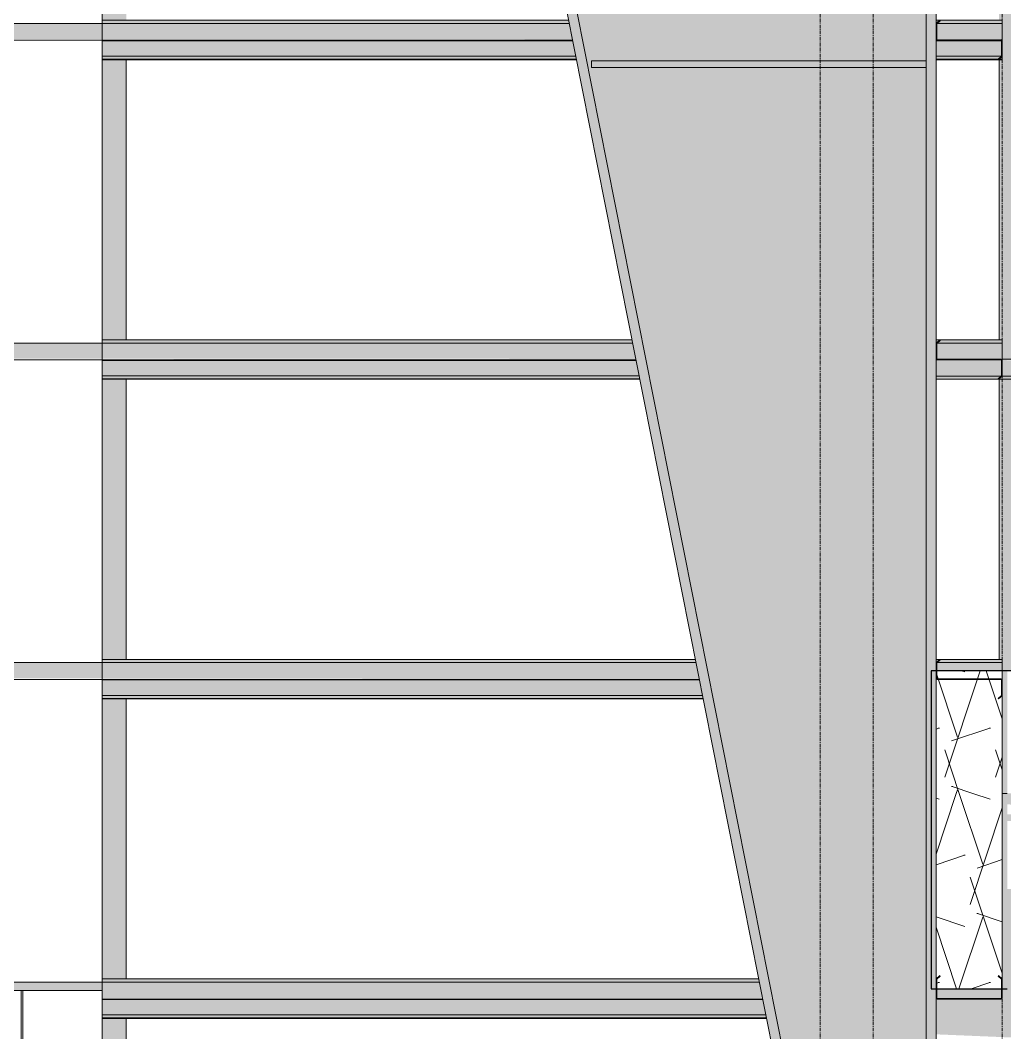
# Model space of a CAD drawing. Header units: inches. Extents: x -23034 to -8448, y -290 to 853.
# Drawn here: x -12583.1 to -12434.4, y 139.9 to 292.7 of the extents above; entities that cross this region are included whole.
import ezdxf

# ---------------------------------------------------------------- set-up
doc = ezdxf.new("R2010")
doc.units = ezdxf.units.IN
doc.header["$MEASUREMENT"] = 0
doc.linetypes.add('Grid Line 1_2_', pattern=[0.875, 0.5, -0.125, 0.125, -0.125])
for name, color, linetype, lineweight in [('A-GLAZ-CWMG', 51, 'Continuous', 9), ('A-WALL', 113, 'Continuous', 9), ('A-WALL-PATT', 111, 'Continuous', 25), ('L-SITE-WALL', 31, 'Continuous', 9), ('S-BEAM', 12, 'Continuous', 9), ('S-GRID', 1, 'Continuous', 9)]:
    doc.layers.add(name, color=color, linetype=linetype, lineweight=lineweight)
pattern_1 = [(161.57, (22064.818, 66.235), (-7.6802237, -0.0009796), [0, -54.643, 6.067, 0]), (18.43, (22062.898, 66.235), (-7.6802237, 0.0009796), [0, -54.643, 6.067, 0]), (108.43, (22064.818, 66.235), (3.8382953, -19.20136532), [18.211, -42.499]), (71.57, (22062.898, 66.235), (3.8382953, 19.20136532), [18.211, -42.499])]
pattern_2 = [(45, (22063.858, 65.275), (-19.007, 19.007), []), (45, (22063.858, 94.075), (-19.007, 19.007), [])]

# ---------------------------------------------------------------- blocks, each defined once
blk = doc.blocks.new('W-Wide Flange - 8_ WIDE-1169490-Section 5')
at = {"layer": 'S-BEAM'}
h = blk.add_hatch(color=256, dxfattribs=at)
h.paths.add_polyline_path([(22687.93, 126.83), (22687.93, 148.35), (22687.8, 148.35), (22687.8, 126.83)], flags=0)
h.paths.add_polyline_path([(22683.05, 127.03), (22683.05, 148.55), (22370.3, 161.58), (22370.3, 146.5), (22369.55, 146.5), (22369.55, 145.13), (22369.44, 145.13), (22369.37, 146.5), (22359.66, 146.5), (22359.58, 145.13), (22359.55, 144.57), (22359.55, 140.51), (22646.56, 128.55)], flags=0)
h.paths.add_polyline_path([(22359.74, 144.95), (22359.74, 145.05), (22369.37, 145.05), (22369.37, 144.95)], flags=0)
h = blk.add_hatch(color=256, dxfattribs=at)
h.paths.add_polyline_path([(22687.93, 125.94), (22687.93, 126.83), (22687.8, 126.83), (22687.8, 125.94)], flags=0)
h.paths.add_polyline_path([(22683.05, 126.14), (22683.05, 127.03), (22359.55, 140.51), (22359.55, 139.62), (22646.56, 127.66)], flags=0)
blk.add_line((22359.55, 144.57), (22359.58, 145.13), dxfattribs=at)
blk = doc.blocks.new('Rectangular Mullion - Profile_Polycarbonate_Upper and left-1166474-Section 5')
at = {"layer": 'A-GLAZ-CWMG'}
h = blk.add_hatch(color=256, dxfattribs=at)
h.paths.add_polyline_path([(22369.06, 0), (22372.68, 0), (22372.68, 137.71), (22369.06, 137.86), (22369.06, 99.73), (22369.55, 99.73), (22369.55, 93.77), (22369.06, 93.77), (22369.06, 51.48), (22369.55, 51.48), (22369.55, 45.52), (22369.06, 45.52), (22369.06, 37.42)], flags=0)
h.paths.add_polyline_path([(22372.68, 171.74), (22372.68, 172.74), (22370.3, 172.84), (22370.3, 171.84)], flags=0)
h.paths.add_polyline_path([(22372.68, 174.24), (22372.61, 176), (22370.3, 176), (22370.3, 174.34)], flags=0)
h.paths.add_polyline_path([(22370.3, 194.5), (22371.03, 194.5), (22371.03, 238.52), (22369.06, 238.52), (22369.06, 196.23), (22369.55, 196.23), (22369.55, 194.5)], flags=0)
h.paths.add_polyline_path([(22372.61, 241.55), (22372.68, 241.55), (22372.61, 242.49)], flags=0)
h.paths.add_polyline_path([(22371.03, 241.55), (22371.03, 336.44), (22370.74, 336.44), (22370.74, 336.5), (22372.68, 336.5), (22372.61, 337.09), (22372.56, 337.09), (22372.56, 336.59), (22369.06, 336.74), (22369.06, 292.73), (22369.55, 292.73), (22369.55, 286.77), (22369.06, 286.77), (22369.06, 244.48), (22369.55, 244.48), (22369.55, 241.55)], flags=0)
h.paths.add_polyline_path([(22372.68, 344.6), (22372.68, 346.05), (22371.72, 345.14), (22372.56, 345.1), (22372.56, 344.6)], flags=0)
for p, q in [((22369.06, 286.77), (22369.06, 244.48)), ((22369.06, 238.52), (22369.06, 196.23))]:
    blk.add_line(p, q, dxfattribs=at)
blk = doc.blocks.new('Rectangular Mullion - Profile_Polycarbonate_right-1166475-Section 5')
at = {"layer": 'A-GLAZ-CWMG'}
h = blk.add_hatch(color=256, dxfattribs=at)
h.paths.add_polyline_path([(22233.68, 0), (22237.3, 0), (22237.3, 45.52), (22233.68, 45.52)], flags=0)
h.paths.add_polyline_path([(22237.3, 51.48), (22237.3, 93.77), (22233.68, 93.77), (22233.68, 51.48)], flags=0)
h.paths.add_polyline_path([(22233.68, 99.73), (22237.3, 99.73), (22237.3, 142.02), (22233.68, 142.02)], flags=0)
h.paths.add_polyline_path([(22233.68, 147.98), (22237.3, 147.98), (22237.3, 190.27), (22233.68, 190.27), (22233.68, 154.61)], flags=0)
h.paths.add_polyline_path([(22237.3, 196.23), (22237.3, 238.52), (22233.68, 238.52), (22233.68, 196.23)], flags=0)
h.paths.add_polyline_path([(22233.68, 244.48), (22237.3, 244.48), (22237.3, 286.77), (22233.68, 286.77)], flags=0)
h.paths.add_polyline_path([(22233.68, 292.73), (22237.3, 292.73), (22237.3, 308.13), (22233.68, 308.77), (22233.68, 296.14)], flags=0)
h.paths.add_polyline_path([(22234.63, 350.85), (22233.68, 351.84), (22233.68, 350.89)], flags=0)
for p, q in [((22237.3, 244.48), (22237.3, 286.77)), ((22237.3, 196.23), (22237.3, 238.52)), ((22237.3, 147.98), (22237.3, 190.27)), ((22237.3, 99.73), (22237.3, 142.02))]:
    blk.add_line(p, q, dxfattribs=at)
blk = doc.blocks.new('columns and girder2 - one-1108489-Section 5')
at = {"layer": 'S-BEAM'}
h = blk.add_hatch(color=256, dxfattribs=at)
h.paths.add_polyline_path([(21155.3, -6), (21155.3, -6), (21153.8, -6)], flags=0)
h.paths.add_polyline_path([(21135.8, -6), (21135.8, -6), (21134.3, -6)], flags=0)
h.paths.add_polyline_path([(21153.8, 0), (21155.3, 0), (21155.3, 118.86), (21177.75, 240), (21176.23, 240), (21153.8, 119), (21153.8, 76.49)], flags=0)
h.paths.add_polyline_path([(21135.8, 0), (21135.8, 240), (21134.3, 240), (21134.3, 146.25), (21135.05, 146.25), (21135.05, 0)], flags=0)
h.paths.add_polyline_path([(22358.05, 0), (22359.55, 0), (22359.55, 146.5), (22358.8, 146.5), (22358.8, 194.5), (22359.55, 194.5), (22359.55, 336.13), (22358.44, 336.15), (22358.44, 335.8), (22358.05, 335.8), (22358.05, 324.3), (22358.44, 324.3), (22358.44, 323.95), (22358.05, 323.95), (22358.05, 37.42)], flags=0)
h.paths.add_polyline_path([(22340.05, 0), (22340.05, 119), (22305.31, 294.08), (22303.8, 294.08), (22338.55, 118.85), (22338.55, 0), (22339.98, 0)], flags=0)
h.paths.add_polyline_path([(21134.3, 252), (21135.8, 252), (21135.8, 387.12), (21134.3, 387.19), (21134.3, 271.79)], flags=0)
h.paths.add_polyline_path([(21179.98, 252), (21193.29, 323.84), (21191.77, 323.84), (21178.45, 252), (21179.01, 252)], flags=0)
h = blk.add_hatch(color=256, dxfattribs=at)
h.paths.add_polyline_path([(21153.8, -6), (21153.8, -6), (21135.8, -6)], flags=0)
h.paths.add_polyline_path([(21135.8, 0), (21153.8, 0), (21153.8, 119), (21173.96, 227.78), (21143.8, 227.78), (21143.8, 228.45), (21174.09, 228.45), (21176.1, 239.34), (21143.8, 239.42), (21143.8, 240), (21135.8, 240), (21135.8, 76.49)], flags=0)
h.paths.add_polyline_path([(22340.05, 0), (22358.05, 0), (22358.05, 285.6), (22307.55, 285.6), (22307.55, 286.6), (22358.05, 286.6), (22358.05, 323.95), (22354.43, 323.95), (22354.43, 324.3), (22355.79, 324.3), (22356.19, 324.53), (22356.32, 324.83), (22356.24, 335.46), (22356.16, 335.65), (22355.79, 335.8), (22354.43, 335.8), (22354.43, 336.15), (22358.05, 336.2), (22305.33, 338.39), (22305.33, 294.08), (22340.05, 118.85), (22340.05, 37.42)], flags=0)
h.paths.add_polyline_path([(21135.8, 252), (21178.45, 252), (21191.77, 323.84), (21191.62, 323.84), (21191.62, 384.8), (21135.8, 387.12), (21135.8, 325.09), (21188.62, 325.09), (21188.62, 324.09), (21135.8, 324.09), (21135.8, 271.79)], flags=0)
h.paths.add_polyline_path([(22302.33, 298.06), (22302.33, 338.52), (22010.5, 350.68), (22009.3, 321.88), (22123.34, 329.96), (22259.22, 305.74)], flags=0)
h.paths.add_polyline_path([(22006.29, 321.79), (22007.5, 350.8), (21645.58, 365.88), (21643.96, 326.96), (22006.07, 321.79)], flags=0)
h.paths.add_polyline_path([(22358.05, 324.3), (22358.02, 335.8), (22357.08, 335.8), (22356.71, 335.65), (22356.55, 335.12), (22356.63, 324.65), (22356.71, 324.46), (22357.08, 324.3)], flags=0)
h.paths.add_polyline_path([(21640.96, 327.17), (21642.58, 366.01), (21386.55, 376.68), (21386.55, 356.6), (21403.33, 358.96), (21640.73, 327.2)], flags=0)
h.paths.add_polyline_path([(21194.62, 329.63), (21381.8, 355.93), (21381.8, 376.87), (21194.62, 384.59), (21194.62, 336.13)], flags=0)
h = blk.add_hatch(color=256, dxfattribs=at)
h.paths.add_polyline_path([(22358.05, 285.6), (22358.05, 286.6), (22307.55, 286.6), (22307.55, 285.6), (22336.69, 285.6)], flags=0)
h.paths.add_polyline_path([(21135.8, 324.09), (21188.62, 324.09), (21188.62, 325.09), (21135.8, 325.09)], flags=0)
for p, q in [((22359.55, 292.25), (22359.55, 336.13)), ((22358.05, 323.95), (22358.05, 0)), ((22303.8, 294.08), (22338.55, 118.85)), ((22340.05, 119), (22305.33, 294.08)), ((22359.55, 244), (22359.55, 289.88)), ((22358.05, 286.6), (22307.55, 286.6)), ((22307.55, 286.6), (22307.55, 285.6)), ((22307.55, 285.6), (22358.05, 285.6)), ((22359.55, 195.75), (22359.55, 241.63)), ((22359.55, 0), (22359.55, 145.13))]:
    blk.add_line(p, q, dxfattribs=at)
blk = doc.blocks.new('Girt_C - 8_D-1125799-Section 5')
at = {"layer": 'S-BEAM'}
h = blk.add_hatch(color=256, dxfattribs=at)
h.paths.add_polyline_path([(22372.61, 241.37), (22372.93, 241.37), (22372.93, 241.55), (22372.61, 241.49)], flags=0)
h.paths.add_polyline_path([(22369.37, 241.37), (22371.03, 241.45), (22371.03, 241.55), (22369.55, 241.47), (22369.55, 241.45), (22365.74, 241.37)], flags=0)
for points in [[(22372.61, 241.37), (22372.61, 241.55), (22371.03, 241.49), (22371.03, 241.37)], [(22372.61, 239), (22372.61, 241.37), (22371.03, 241.37), (22371.03, 239)], [(22372.61, 238.52), (22372.61, 239), (22371.03, 239), (22371.03, 238.52)]]:
    blk.add_hatch(color=256, dxfattribs=at).paths.add_polyline_path(points, flags=0)
h = blk.add_hatch(color=256, dxfattribs=at)
h.paths.add_polyline_path([(22359.55, 239), (22369.44, 239.05), (22369.44, 241.37), (22359.55, 241.37)], flags=0)
h.paths.add_polyline_path([(22369.55, 239), (22371.03, 239.05), (22371.03, 241.37), (22369.55, 241.37), (22369.55, 239.05)], flags=0)
h.paths.add_polyline_path([(22372.61, 239), (22372.93, 239), (22372.93, 241.37), (22372.61, 241.37), (22372.61, 239.46)], flags=0)
h = blk.add_hatch(color=256, dxfattribs=at)
h.paths.add_polyline_path([(22368.98, 238.52), (22371.03, 238.52), (22371.03, 239), (22369.55, 239), (22369.44, 238.91)], flags=0)
h.paths.add_polyline_path([(22359.55, 238.52), (22368.91, 238.6), (22369.38, 239), (22359.55, 239)], flags=0)
h.paths.add_polyline_path([(22372.93, 238.52), (22372.93, 239), (22372.61, 239), (22372.61, 238.52)], flags=0)
for p, q in [((22371.03, 241.55), (22369.55, 241.55)), ((22372.61, 241.55), (22371.03, 241.55)), ((22372.93, 241.55), (22372.61, 241.55)), ((22359.55, 239), (22369.4, 239)), ((22359.55, 238.52), (22371.03, 238.52)), ((22369.55, 239), (22371.03, 239)), ((22371.03, 239), (22372.61, 239)), ((22371.03, 238.52), (22372.61, 238.52)), ((22372.61, 239), (22372.93, 239)), ((22372.61, 238.52), (22372.93, 238.52))]:
    blk.add_line(p, q, dxfattribs=at)
blk = doc.blocks.new('Girt_Z - 10_D-1179800-Section 5')
at = {"layer": 'S-BEAM', "lineweight": 15}
for p, q in [((22360.13, 196.23), (22359.55, 195.75)), ((22359.55, 195.75), (22359.55, 193.38)), ((22359.66, 195.7), (22360.2, 196.15)), ((22359.66, 193.38), (22359.66, 195.7)), ((22360.2, 196.15), (22360.13, 196.23)), ((22369.37, 193.3), (22359.74, 193.3)), ((22359.74, 193.2), (22369.37, 193.2)), ((22369.44, 193.12), (22369.44, 190.8)), ((22369.55, 190.75), (22369.55, 193.12)), ((22369.44, 190.8), (22368.91, 190.35)), ((22368.91, 190.35), (22368.98, 190.27)), ((22368.98, 190.27), (22369.55, 190.75))]:
    blk.add_line(p, q, dxfattribs=at)
for centre, radius, start, end in [((22359.74, 193.38), 0.188, 180, 270), ((22359.74, 193.38), 0.0782, 183.0424, 270), ((22369.37, 193.12), 0.187, 360, 90), ((22369.37, 193.12), 0.0782, 2.1227, 90)]:
    blk.add_arc(centre, radius, start, end, dxfattribs=at)
blk = doc.blocks.new('Girt_Z - 10_D-V97-Section 5')
at = {"layer": 'S-BEAM'}
h = blk.add_hatch(dxfattribs=at)
h.set_pattern_fill('FP_24', color=256, style=0, pattern_type=2)
h.set_pattern_definition(pattern_2)
h.paths.add_polyline_path([(22368.98, 238.52), (22369.55, 239), (22369.55, 241.37), (22369.44, 241.37), (22369.44, 239.05), (22368.91, 238.6)], flags=0)
h.paths.add_polyline_path([(22359.74, 241.45), (22369.37, 241.45), (22369.37, 241.55), (22359.74, 241.55)], flags=0)
h.paths.add_polyline_path([(22359.66, 241.63), (22359.66, 243.95), (22360.2, 244.4), (22360.13, 244.48), (22359.55, 244), (22359.55, 241.63)], flags=0)
at = {"layer": 'S-BEAM', "lineweight": 15}
for p, q in [((22360.13, 244.48), (22359.55, 244)), ((22359.55, 244), (22359.55, 241.63)), ((22359.66, 243.95), (22360.2, 244.4)), ((22359.66, 241.63), (22359.66, 243.95)), ((22360.2, 244.4), (22360.13, 244.48)), ((22369.37, 241.55), (22359.74, 241.55)), ((22359.74, 241.45), (22369.37, 241.45)), ((22369.44, 241.37), (22369.44, 239.05)), ((22369.55, 239), (22369.55, 241.37)), ((22369.44, 239.05), (22368.91, 238.6)), ((22368.91, 238.6), (22368.98, 238.52)), ((22368.98, 238.52), (22369.55, 239))]:
    blk.add_line(p, q, dxfattribs=at)
for centre, radius, start, end in [((22359.74, 241.63), 0.188, 180, 270), ((22359.74, 241.63), 0.0782, 183.0424, 270), ((22369.37, 241.37), 0.187, 360, 90), ((22369.37, 241.37), 0.0782, 2.1227, 90)]:
    blk.add_arc(centre, radius, start, end, dxfattribs=at)
blk = doc.blocks.new('Girt_Z - 10_D-1179799-Section 5')
at = {"layer": 'S-BEAM'}
h = blk.add_hatch(dxfattribs=at)
h.set_pattern_fill('FP_24', color=256, style=0, pattern_type=2)
h.set_pattern_definition(pattern_2)
h.paths.add_polyline_path([(22368.98, 286.77), (22369.55, 287.25), (22369.55, 289.62), (22369.44, 289.62), (22369.44, 287.3), (22368.91, 286.85)], flags=0)
h.paths.add_polyline_path([(22359.74, 289.7), (22369.37, 289.7), (22369.37, 289.8), (22359.74, 289.8)], flags=0)
h.paths.add_polyline_path([(22359.66, 289.88), (22359.66, 292.2), (22360.2, 292.65), (22360.13, 292.73), (22359.55, 292.25), (22359.55, 289.88)], flags=0)
at = {"layer": 'S-BEAM', "lineweight": 15}
for p, q in [((22360.13, 292.73), (22359.55, 292.25)), ((22359.55, 292.25), (22359.55, 289.88)), ((22359.66, 292.2), (22360.2, 292.65)), ((22359.66, 289.88), (22359.66, 292.2)), ((22360.2, 292.65), (22360.13, 292.73)), ((22369.37, 289.8), (22359.74, 289.8)), ((22359.74, 289.7), (22369.37, 289.7)), ((22369.44, 289.62), (22369.44, 287.3)), ((22369.55, 287.25), (22369.55, 289.62)), ((22369.44, 287.3), (22368.91, 286.85)), ((22368.91, 286.85), (22368.98, 286.77)), ((22368.98, 286.77), (22369.55, 287.25))]:
    blk.add_line(p, q, dxfattribs=at)
for centre, radius, start, end in [((22359.74, 289.88), 0.188, 180, 270), ((22359.74, 289.88), 0.0782, 183.0424, 270), ((22369.37, 289.62), 0.188, 0, 90), ((22369.37, 289.62), 0.0782, 2.1227, 90)]:
    blk.add_arc(centre, radius, start, end, dxfattribs=at)
blk = doc.blocks.new('Girt_Z - 10_D-1118249-Section 5')
at = {"layer": 'S-BEAM'}
h = blk.add_hatch(color=256, dxfattribs=at)
h.paths.add_polyline_path([(22304.91, 145.13), (22333.34, 145.13), (22332.87, 147.5), (22112.8, 147.5), (22112.8, 146.25), (22233.68, 146.25), (22233.68, 145.13), (22304.62, 145.13)], flags=0)
h.paths.add_polyline_path([(21174.67, 146.25), (21381.05, 146.25), (21381.05, 147.5), (21160.61, 147.5), (21160.38, 146.25)], flags=0)
h.paths.add_polyline_path([(21389.05, 146.25), (21622.3, 146.25), (21622.3, 147.5), (21389.05, 147.5)], flags=0)
h.paths.add_polyline_path([(22104.8, 146.25), (22104.8, 147.5), (21871.55, 147.5), (21871.55, 146.25), (22104.28, 146.25)], flags=0)
h.paths.add_polyline_path([(21630.3, 146.25), (21863.55, 146.25), (21863.55, 147.5), (21630.3, 147.5)], flags=0)
for points in [[(22304.91, 147.5), (22332.87, 147.5), (22332.77, 147.98), (22233.68, 147.98), (22233.68, 147.5), (22304.62, 147.5)], [(22304.62, 142.55), (22333.85, 142.55), (22333.39, 144.87), (22233.68, 144.87), (22233.68, 142.55), (22303.38, 142.55)], [(22304.91, 142.1), (22333.94, 142.1), (22333.85, 142.55), (22233.68, 142.55), (22233.68, 142.1), (22304.62, 142.1)]]:
    blk.add_hatch(color=256, dxfattribs=at).paths.add_polyline_path(points, flags=0)
h = blk.add_hatch(color=256, dxfattribs=at)
h.paths.add_polyline_path([(22333.38, 144.95), (22333.34, 145.13), (22233.68, 145.12), (22233.68, 144.95), (22304.91, 144.95)], flags=0)
h.paths.add_polyline_path([(22359.55, 144.95), (22359.57, 145), (22359.55, 145)], flags=0)
for p, q in [((22112.8, 147.5), (22332.87, 147.5)), ((22233.68, 147.98), (22332.77, 147.98)), ((22233.68, 144.95), (22333.38, 144.95)), ((22233.68, 144.87), (22333.39, 144.87)), ((22233.68, 142.55), (22333.85, 142.55)), ((22233.68, 142.1), (22333.94, 142.1)), ((22233.68, 142.02), (22333.96, 142.02))]:
    blk.add_line(p, q, dxfattribs=at)
blk = doc.blocks.new('Girt_Z - 10_D-1118713-Section 5')
at = {"layer": 'S-BEAM'}
h = blk.add_hatch(color=256, dxfattribs=at)
h.paths.add_polyline_path([(21389.05, 241.63), (21622.3, 241.63), (21622.3, 244), (21389.05, 244)], flags=0)
h.paths.add_polyline_path([(22104.8, 241.63), (22104.8, 244), (21871.55, 244), (21871.55, 241.63), (22104.28, 241.63)], flags=0)
h.paths.add_polyline_path([(21630.3, 241.63), (21863.55, 241.63), (21863.55, 244), (21630.3, 244)], flags=0)
h.paths.add_polyline_path([(22365.74, 241.63), (22369.55, 241.63), (22369.55, 244), (22359.66, 243.95), (22359.66, 241.63)], flags=0)
h.paths.add_polyline_path([(22314.2, 241.63), (22313.73, 244), (22112.8, 244), (22112.8, 241.63), (22304.91, 241.63)], flags=0)
h = blk.add_hatch(color=256, dxfattribs=at)
h.paths.add_polyline_path([(22360.13, 244.48), (22359.55, 244.48), (22359.55, 244), (22359.66, 244.09)], flags=0)
h.paths.add_polyline_path([(22369.55, 244), (22369.55, 244.48), (22360.2, 244.4), (22359.72, 244), (22360.2, 244)], flags=0)
h.paths.add_polyline_path([(22259.22, 244), (22313.73, 244), (22313.63, 244.48), (22233.68, 244.48), (22233.68, 244)], flags=0)
h = blk.add_hatch(color=256, dxfattribs=at)
h.paths.add_polyline_path([(22233.68, 241.45), (22314.23, 241.47), (22314.2, 241.63), (22233.68, 241.55), (22233.68, 241.45)], flags=0)
h.paths.add_polyline_path([(22359.74, 241.55), (22369.37, 241.47), (22369.37, 241.45), (22369.55, 241.47), (22369.55, 241.63), (22359.74, 241.63)], flags=0)
h.paths.add_polyline_path([(22359.55, 241.45), (22359.74, 241.47), (22359.66, 241.63), (22359.55, 241.55), (22359.55, 241.45)], flags=0)
for points in [[(22233.68, 239.05), (22314.71, 239.05), (22314.25, 241.37), (22233.68, 241.37)], [(22233.68, 238.6), (22314.8, 238.6), (22314.71, 239.05), (22233.68, 239.05)]]:
    blk.add_hatch(color=256, dxfattribs=at).paths.add_polyline_path(points, flags=0)
for p, q in [((22112.8, 244), (22313.73, 244)), ((22233.68, 244.48), (22313.63, 244.48)), ((22359.55, 244.48), (22369.55, 244.48)), ((22359.71, 244), (22369.55, 244)), ((22369.55, 244.48), (22369.55, 244)), ((22369.55, 244), (22369.55, 241.63)), ((22369.55, 241.63), (22369.55, 241.45)), ((22112.8, 241.45), (22314.24, 241.45)), ((22233.68, 241.37), (22314.25, 241.37)), ((22359.55, 241.45), (22359.74, 241.45)), ((22369.37, 241.45), (22369.55, 241.45)), ((22233.68, 239.05), (22314.71, 239.05)), ((22233.68, 238.6), (22314.8, 238.6)), ((22233.68, 238.52), (22314.82, 238.52))]:
    blk.add_line(p, q, dxfattribs=at)
blk = doc.blocks.new('Girt_C - 10_D-1179802-Section 5')
at = {"layer": 'S-BEAM', "lineweight": 15}
for p, q in [((22360.13, 148.48), (22359.55, 148)), ((22359.66, 147.95), (22360.2, 148.4)), ((22360.2, 148.4), (22360.13, 148.48)), ((22368.98, 148.48), (22368.91, 148.4)), ((22368.91, 148.4), (22369.44, 147.95)), ((22369.55, 148), (22368.98, 148.48)), ((22359.55, 148), (22359.55, 145.13)), ((22359.66, 145.13), (22359.66, 147.95)), ((22369.44, 147.95), (22369.44, 145.13)), ((22369.55, 145.13), (22369.55, 148)), ((22369.37, 145.05), (22359.74, 145.05)), ((22359.74, 144.95), (22369.37, 144.95))]:
    blk.add_line(p, q, dxfattribs=at)
for centre, radius, start, end in [((22359.74, 145.13), 0.188, 180, 270), ((22359.74, 145.13), 0.0782, 182.1227, 270), ((22369.37, 145.13), 0.187, 270, 0), ((22369.37, 145.13), 0.0782, 270, 356.9576)]:
    blk.add_arc(centre, radius, start, end, dxfattribs=at)
blk = doc.blocks.new('Girt_Z - 10_D-1118338-Section 5')
at = {"layer": 'S-BEAM'}
h = blk.add_hatch(color=256, dxfattribs=at)
h.paths.add_polyline_path([(22112.8, 193.38), (22323.77, 193.38), (22323.3, 195.75), (22112.8, 195.75)], flags=0)
h.paths.add_polyline_path([(22360.13, 194.5), (22369.55, 194.5), (22369.55, 195.75), (22359.66, 195.7), (22359.66, 194.5)], flags=0)
h = blk.add_hatch(color=256, dxfattribs=at)
h.paths.add_polyline_path([(22360.13, 196.23), (22359.55, 196.23), (22359.55, 195.75), (22359.66, 195.84)], flags=0)
h.paths.add_polyline_path([(22369.55, 195.75), (22369.55, 196.23), (22360.2, 196.15), (22359.72, 195.75), (22360.2, 195.75)], flags=0)
h.paths.add_polyline_path([(22304.91, 195.75), (22323.3, 195.75), (22323.2, 196.23), (22233.68, 196.23), (22233.68, 195.75), (22304.62, 195.75)], flags=0)
for points in [[(22304.91, 193.2), (22323.79, 193.27), (22323.77, 193.38), (22233.68, 193.32), (22233.68, 193.2), (22304.62, 193.2)], [(22304.91, 190.8), (22324.28, 190.8), (22323.82, 193.12), (22233.68, 193.12), (22233.68, 190.8), (22304.62, 190.8)], [(22323.82, 193.12), (22323.81, 193.2), (22304.91, 193.12)], [(22304.91, 190.35), (22324.37, 190.35), (22324.28, 190.8), (22233.68, 190.8), (22233.68, 190.35), (22304.62, 190.35)]]:
    blk.add_hatch(color=256, dxfattribs=at).paths.add_polyline_path(points, flags=0)
for p, q in [((22112.8, 195.75), (22323.3, 195.75)), ((22233.68, 196.23), (22323.2, 196.23)), ((22359.55, 196.23), (22369.55, 196.23)), ((22359.71, 195.75), (22369.55, 195.75)), ((22369.55, 196.23), (22369.55, 195.75)), ((22369.55, 195.75), (22369.55, 194.5)), ((22112.8, 193.2), (22323.81, 193.2)), ((22233.68, 193.12), (22323.82, 193.12)), ((22233.68, 190.8), (22324.28, 190.8)), ((22233.68, 190.35), (22324.37, 190.35)), ((22233.68, 190.27), (22324.39, 190.27))]:
    blk.add_line(p, q, dxfattribs=at)
blk = doc.blocks.new('Girt_Z - 10_D-1118378-Section 5')
at = {"layer": 'S-BEAM'}
h = blk.add_hatch(color=256, dxfattribs=at)
h.paths.add_polyline_path([(22304.63, 289.88), (22304.16, 292.25), (22112.8, 292.25), (22112.8, 289.88), (22304.62, 289.88)], flags=0)
h.paths.add_polyline_path([(22360.13, 289.88), (22369.55, 289.88), (22369.55, 292.25), (22359.66, 292.2), (22359.66, 289.88)], flags=0)
h = blk.add_hatch(color=256, dxfattribs=at)
h.paths.add_polyline_path([(22233.68, 292.25), (22304.16, 292.25), (22304.06, 292.73), (22233.68, 292.73)], flags=0)
h.paths.add_polyline_path([(22359.55, 292.25), (22360.13, 292.73), (22359.55, 292.73)], flags=0)
h.paths.add_polyline_path([(22369.55, 292.25), (22369.55, 292.73), (22360.2, 292.65), (22359.72, 292.25), (22360.2, 292.25)], flags=0)
h = blk.add_hatch(color=256, dxfattribs=at)
h.paths.add_polyline_path([(22259.22, 289.7), (22304.66, 289.74), (22304.62, 289.88), (22233.68, 289.84), (22233.68, 289.7)], flags=0)
h.paths.add_polyline_path([(22369.55, 289.7), (22369.55, 289.88), (22369.37, 289.8), (22369.37, 289.7)], flags=0)
h.paths.add_polyline_path([(22359.55, 289.7), (22359.74, 289.72), (22359.66, 289.88), (22359.55, 289.8), (22359.55, 289.7)], flags=0)
h = blk.add_hatch(color=256, dxfattribs=at)
h.paths.add_polyline_path([(22233.68, 287.3), (22305.14, 287.3), (22304.62, 289.62), (22233.68, 289.62)], flags=0)
h.paths.add_polyline_path([(22369.44, 287.3), (22369.44, 289.62), (22359.55, 289.62), (22359.55, 287.3), (22368.98, 287.3)], flags=0)
h.paths.add_polyline_path([(22369.55, 289.62), (22369.55, 289.62), (22369.44, 289.62)], flags=0)
h = blk.add_hatch(color=256, dxfattribs=at)
h.paths.add_polyline_path([(22369.44, 286.85), (22369.55, 286.85), (22369.55, 287.25), (22369.08, 286.85)], flags=0)
h.paths.add_polyline_path([(22259.22, 286.85), (22305.23, 286.85), (22305.14, 287.3), (22233.68, 287.3), (22233.68, 286.85)], flags=0)
h.paths.add_polyline_path([(22368.91, 286.85), (22369.44, 287.3), (22359.55, 287.3), (22359.55, 286.85)], flags=0)
blk.add_hatch(color=256, dxfattribs=at).paths.add_polyline_path([(22368.98, 286.77), (22368.91, 286.85), (22368.91, 286.77)], flags=0)
for p, q in [((22112.8, 292.25), (22304.16, 292.25)), ((22233.68, 292.73), (22304.06, 292.73)), ((22359.55, 292.73), (22369.55, 292.73)), ((22359.71, 292.25), (22369.55, 292.25)), ((22369.55, 292.73), (22369.55, 292.25)), ((22369.55, 292.25), (22369.55, 289.88)), ((22112.8, 289.7), (22304.67, 289.7)), ((22233.68, 289.62), (22304.68, 289.62)), ((22359.55, 289.7), (22359.74, 289.7)), ((22359.55, 289.62), (22369.55, 289.62)), ((22369.37, 289.7), (22369.55, 289.7)), ((22369.55, 289.88), (22369.55, 289.7)), ((22369.55, 289.7), (22369.55, 289.62)), ((22233.68, 287.3), (22305.14, 287.3)), ((22233.68, 286.85), (22305.23, 286.85)), ((22233.68, 286.77), (22305.25, 286.77)), ((22359.55, 287.3), (22369.44, 287.3)), ((22359.55, 286.85), (22368.91, 286.85)), ((22359.55, 286.77), (22369.55, 286.77)), ((22369.08, 286.85), (22369.55, 286.85)), ((22369.55, 287.25), (22369.55, 286.85)), ((22369.55, 286.85), (22369.55, 286.77))]:
    blk.add_line(p, q, dxfattribs=at)

msp = doc.modelspace()

# ---------------------------------------------------------------- hatches: boundary and pattern name
at = {"layer": 'A-WALL-PATT', "lineweight": 9}
h = msp.add_hatch(dxfattribs=at)
h.set_pattern_fill('FP_23', color=256, style=0, pattern_type=2)
h.set_pattern_definition(pattern_1)
h.paths.add_polyline_path([(-12444.80612, 176), (-12434.80612, 176), (-12434.80612, 194.5), (-12444.80612, 194.5), (-12444.80612, 193.66836)], flags=0)
h = msp.add_hatch(dxfattribs=at)
h.set_pattern_fill('FP_23', color=256, style=0, pattern_type=2)
h.set_pattern_definition(pattern_1)
h.paths.add_polyline_path([(-12434.80612, 146.5), (-12434.80612, 176), (-12444.80612, 176), (-12444.80612, 146.5)], flags=0)
h = msp.add_hatch(dxfattribs=at)
h.set_pattern_fill('FP_28', color=256, style=0, pattern_type=2)
h.set_pattern_definition([(90, (22012.18, -722), (-193, -193), [48, -145]), (180, (22012.18, -722), (-2e-14, -193), [96.25, -96.75]), (270, (21915.93, -674), (-193, -193), [48, -145]), (180, (22012.18, -674), (-2e-14, -193), [96.25, -96.75]), (270, (21915.68, -674), (-193, -193), [48, -145]), (180, (21915.68, -674), (-2e-14, -193), [96.25, -96.75]), (90, (21819.43, -722), (-193, -193), [48, -145]), (180, (21915.68, -722), (-2e-14, -193), [96.25, -96.75]), (90, (21964.18, -673.75), (-193, -193), [48, -145]), (180, (22012.43, -673.75), (-2e-14, -193), [48.25, -144.75]), (180, (22012.43, -625.75), (-2e-14, -193), [48.25, -144.75]), (90, (21867.68, -673.75), (-193, -193), [48, -145]), (180, (21963.93, -673.75), (-2e-14, -193), [96.25, -96.75]), (270, (21963.93, -625.75), (-193, -193), [48, -145]), (180, (21963.93, -625.75), (-2e-14, -193), [96.25, -96.75]), (180, (21867.43, -673.75), (-2e-14, -193), [48, -145]), (270, (21867.43, -625.75), (-193, -193), [48, -145]), (180, (21867.43, -625.75), (-2e-14, -193), [48, -145]), (90, (22012.18, -625.5), (-193, -193), [48, -145]), (180, (22012.18, -625.5), (-2e-14, -193), [96.25, -96.75]), (270, (21915.93, -577.5), (-193, -193), [48, -145]), (180, (22012.18, -577.5), (-2e-14, -193), [96.25, -96.75]), (270, (21915.68, -577.5), (-193, -193), [48, -145]), (180, (21915.68, -577.5), (-2e-14, -193), [96.25, -96.75]), (270, (21819.43, -577.5), (-193, -193), [48, -145]), (180, (21915.68, -625.5), (-2e-14, -193), [96.25, -96.75]), (90, (21964.18, -577.25), (-193, -193), [48, -145]), (180, (22012.43, -577.25), (-2e-14, -193), [48.25, -144.75]), (180, (22012.43, -529.25), (-2e-14, -193), [48.25, -144.75]), (90, (21867.68, -577.25), (-193, -193), [48, -145]), (180, (21963.93, -577.25), (-2e-14, -193), [96.25, -96.75]), (270, (21963.93, -529.25), (-193, -193), [48, -145]), (180, (21963.93, -529.25), (-2e-14, -193), [96.25, -96.75]), (180, (21867.43, -577.25), (-2e-14, -193), [48, -145]), (270, (21867.43, -529.25), (-193, -193), [48, -145]), (180, (21867.43, -529.25), (-2e-14, -193), [48, -145])])
h.paths.add_polyline_path([(-13649.05612, 0), (-13423.30612, 0), (-13423.30612, 146.25), (-13643.98016, 146.25), (-13649.05612, 118.86064), (-13649.05612, 76.48536)], flags=0)
h.paths.add_polyline_path([(-12940.80612, 0), (-12940.80612, 146.25), (-13174.05612, 146.25), (-13174.05612, 0), (-13009.94475, 0)], flags=0)
h.paths.add_polyline_path([(-13319.81475, 0), (-13182.05612, 0), (-13182.05612, 146.25), (-13415.30612, 146.25), (-13415.30612, 0)], flags=0)
h.paths.add_polyline_path([(-12700.07475, 0), (-12699.55612, 0), (-12699.55612, 146.25), (-12932.80612, 146.25), (-12932.80612, 0)], flags=0)
h.paths.add_polyline_path([(-12570.68112, 0), (-12570.68112, 146.25), (-12691.55612, 146.25), (-12691.55612, 0), (-12622.60725, 0)], flags=0)
at = {"layer": 'L-SITE-WALL', "lineweight": 5}
for points in [[(-12445.55612, 176), (-12444.80612, 176), (-12444.80612, 194.5), (-12445.55612, 194.5), (-12445.55612, 193.66836)], [(-12434.80612, 176), (-12434.05612, 176), (-12434.05612, 194.5), (-12434.80612, 194.5), (-12434.80612, 193.66836)], [(-12445.55612, 146.5), (-12444.80612, 146.5), (-12444.80612, 176), (-12445.55612, 176), (-12445.55612, 154.60736)]]:
    msp.add_hatch(color=256, dxfattribs=at).paths.add_polyline_path(points, flags=0)
at = {"layer": 'L-SITE-WALL'}
msp.add_hatch(color=256, dxfattribs=at).paths.add_polyline_path([(-12434.80612, 146.5), (-12434.05612, 146.5), (-12434.05612, 176), (-12434.80612, 176), (-12434.80612, 154.60736)], flags=0)

# ---------------------------------------------------------------- linework, layer by layer
at = {"layer": 'A-WALL'}
for p, q in [((-12444.80612, 146.5), (-12444.80612, 194.5)), ((-12434.80612, 146.5), (-12434.80612, 194.5)), ((-12434.05612, 176), (-12434.80612, 176))]:
    msp.add_line(p, q, dxfattribs=at)
at = {"layer": 'L-SITE-WALL'}
for p, q in [((-12570.68112, 195.75002), (-12570.68112, 308.77291)), ((-12570.68112, 193.38281), (-12570.68112, 195.75)), ((-12570.68112, 0), (-12570.68112, 193.38275)), ((-12570.68112, 146.25), (-12691.55612, 146.25))]:
    msp.add_line(p, q, dxfattribs=at)
at = {"layer": 'L-SITE-WALL', "lineweight": 25}
for p, q in [((-12445.55612, 194.5), (-12445.55612, 146.5)), ((-12431.55612, 194.5), (-12445.55612, 194.5)), ((-12445.55612, 146.5), (-12434.05612, 146.5))]:
    msp.add_line(p, q, dxfattribs=at)
at = {"layer": 'S-GRID', "linetype": 'Grid Line 1_2_'}
for p, q in [((-12462.30612, -132), (-12462.30612, 648.65882)), ((-12454.30612, -132), (-12454.30612, 648.65882)), ((-12444.80612, -132), (-12444.80612, 648.65882)), ((-12444.80612, -132), (-12444.80612, 648.65882)), ((-12434.80612, -132), (-12434.80612, 648.65882))]:
    msp.add_line(p, q, dxfattribs=at)

# ---------------------------------------------------------------- block references
at = {"layer": 'A-GLAZ-CWMG'}
for name in ['Rectangular Mullion - Profile_Polycarbonate_right-1166475-Section 5', 'Rectangular Mullion - Profile_Polycarbonate_Upper and left-1166474-Section 5']:
    msp.add_blockref(name, (-34804.35893, 0), dxfattribs=at)
at = {"layer": 'S-BEAM'}
for name in ['columns and girder2 - one-1108489-Section 5', 'Girt_Z - 10_D-1118378-Section 5', 'Girt_Z - 10_D-1179799-Section 5', 'Girt_Z - 10_D-1118713-Section 5', 'Girt_Z - 10_D-V97-Section 5', 'Girt_C - 8_D-1125799-Section 5', 'Girt_Z - 10_D-1118338-Section 5', 'Girt_Z - 10_D-1179800-Section 5', 'W-Wide Flange - 8_ WIDE-1169490-Section 5', 'Girt_C - 10_D-1179802-Section 5', 'Girt_Z - 10_D-1118249-Section 5']:
    msp.add_blockref(name, (-34804.35893, 0), dxfattribs=at)

doc.saveas('drawing.dxf')
